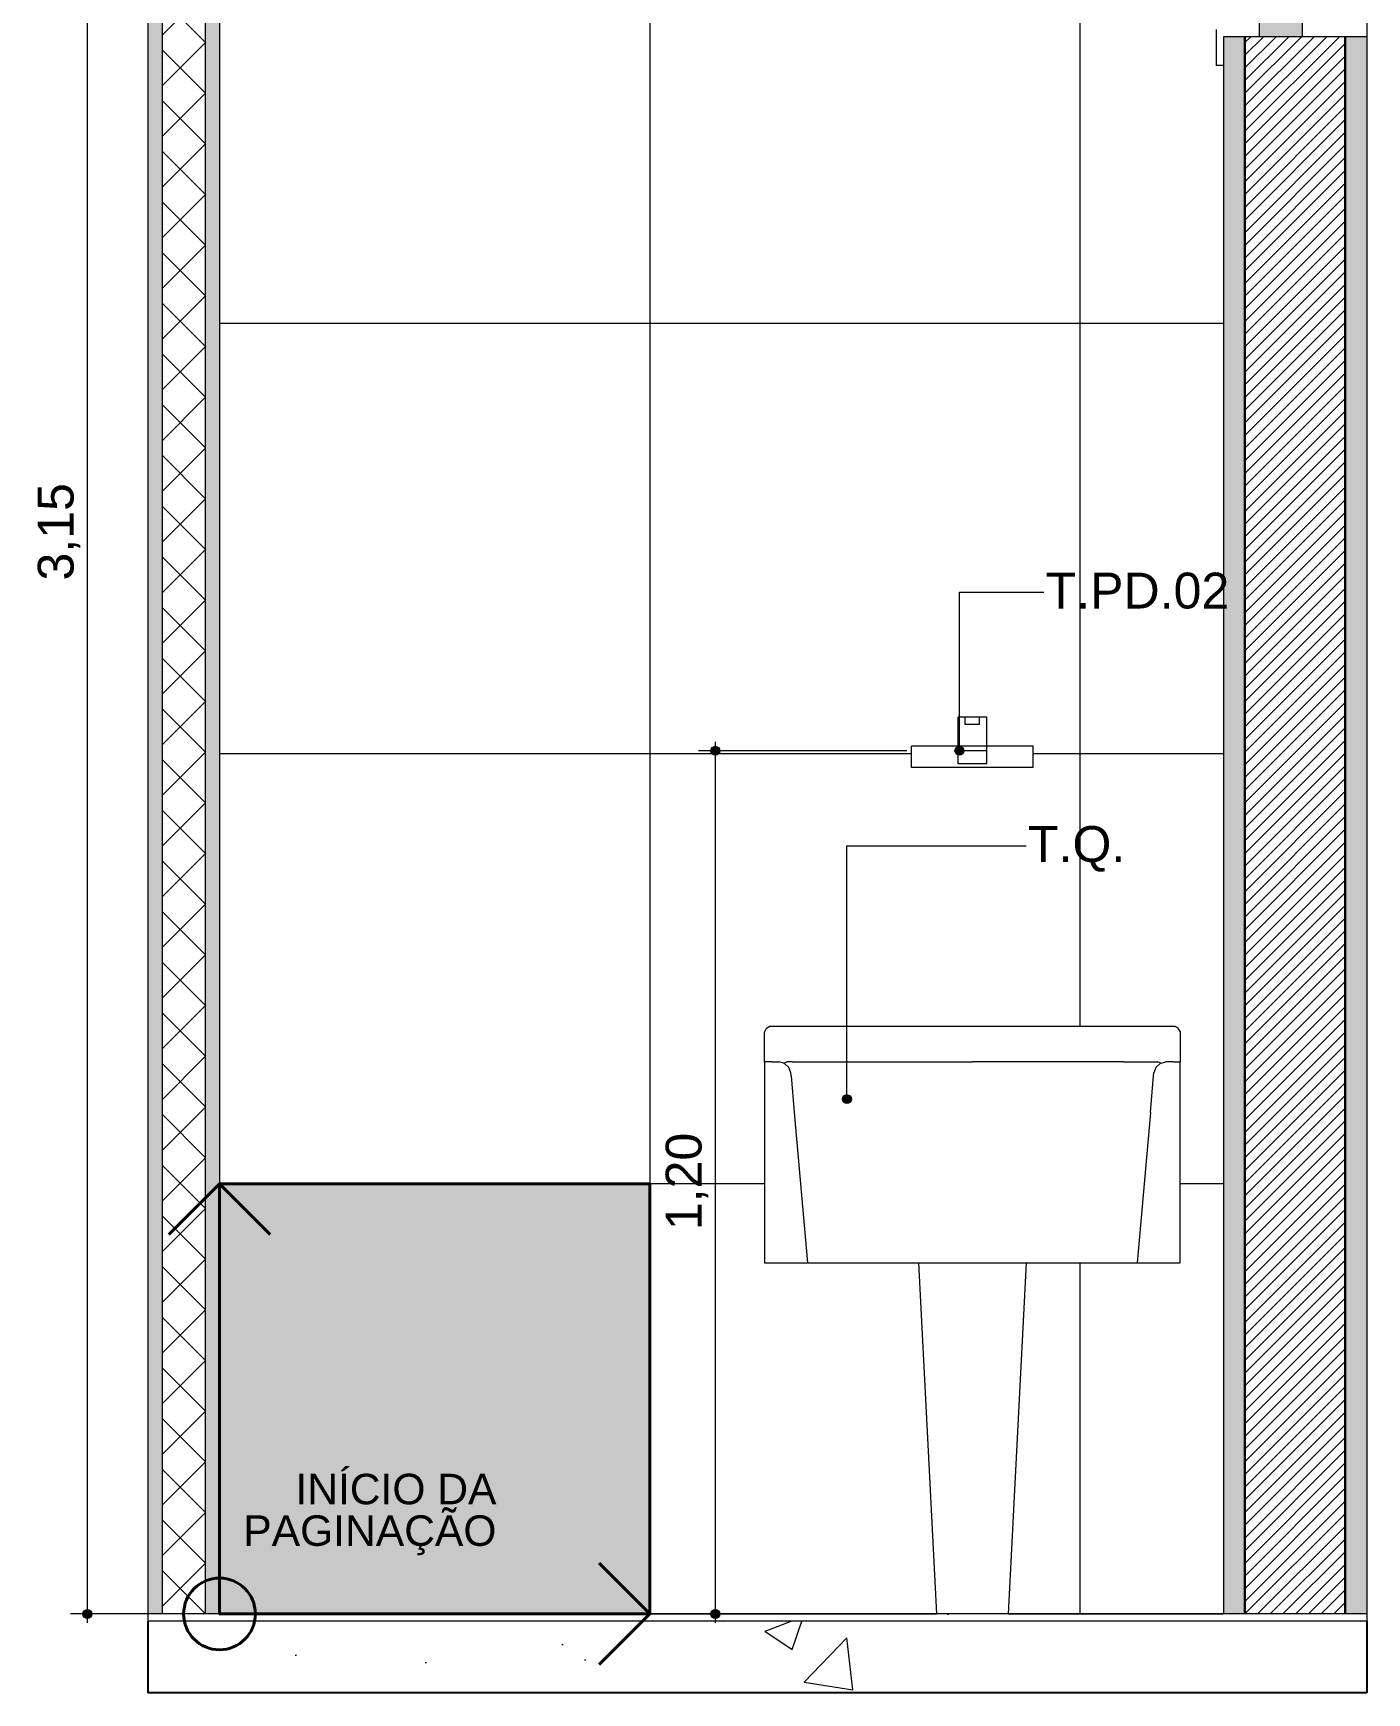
# Model space of a CAD drawing. Header units: metres. Extents: x -1.9 to 95.3, y -2.2 to 2.5.
# Drawn here: x 74.866 to 76.725, y -2.225 to 0.09 of the extents above; entities that cross this region are included whole.
import ezdxf

# ---------------------------------------------------------------- set-up
doc = ezdxf.new("R2010")
doc.units = ezdxf.units.M
doc.header["$MEASUREMENT"] = 0
for name, color, linetype in [('COTAS CORTE', 7, 'Continuous'), ('Janelas Archicad', 7, 'Continuous'), ('NOTAS-LAYOUT.EXEC', 7, 'Continuous'), ('PAREDE CONSTRUIR', 7, 'Continuous')]:
    doc.layers.add(name, color=color, linetype=linetype)
for name, color, linetype, lineweight, true_color in [('COTAS CORTE_Caneta_No__25', 7, 'Continuous', 13, 0x982312), ('Janelas Archicad_Caneta_No__9', 7, 'Continuous', 9, 0x020202), ('LAJES.EST_Caneta_No__254', 7, 'Continuous', 0, 0xd1c9ad), ('LAJES.EST_Caneta_No__97', 7, 'Continuous', 13, 0x6b6b6b), ('LOUCAS-METAIS.ARQ_Caneta_No__13', 7, 'Continuous', 0, 0xaaaaaa), ('NOTAS-EXECUTIVO.ARQ_Caneta_No__12', 7, 'Continuous', 0, 0x030303), ('NOTAS-EXECUTIVO.ARQ_Caneta_No__24', 7, 'Continuous', 40, 0x851f10), ('PAREDE CONSTRUIR_Caneta_No__97', 7, 'Continuous', 13, 0x6b6b6b)]:
    doc.layers.add(name, color=color, linetype=linetype, lineweight=lineweight, true_color=true_color)
for name, color, linetype, lineweight in [('Janelas Archicad_Caneta_No__10', 7, 'Continuous', 5), ('Janelas Archicad_Caneta_No__241', 7, 'Continuous', 13), ('LAJES.EST_Caneta_No__4', 7, 'Continuous', 25), ('LAJES.EST_Caneta_No__7', 7, 'Continuous', 13), ('NOTAS-EXECUTIVO.ARQ_Caneta_No__1', 7, 'Continuous', 40), ('NOTAS-LAYOUT.EXEC_Caneta_No__241', 7, 'Continuous', 13), ('NOTAS-LAYOUT.EXEC_Caneta_No__5', 7, 'Continuous', 20), ('PAREDE CONSTRUIR_Caneta_No__241', 7, 'Continuous', 13), ('PAREDE CONSTRUIR_Caneta_No__3', 7, 'Continuous', 30), ('PAREDE CONSTRUIR_Caneta_No__83', 84, 'Continuous', 0)]:
    doc.layers.add(name, color=color, linetype=linetype, lineweight=lineweight)
doc.styles.add('GENERATED_STYLE_1', font='arial.ttf')
doc.dimstyles.new('GENERATED_STYLE__2', dxfattribs={"dimtxt": 0.05, "dimasz": 0.02375, "dimexe": 0.18, "dimexo": 0.267183, "dimgap": 0, "dimtad": 1, "dimzin": 0, "dimdsep": 46, "dimtxsty": 'GENERATED_STYLE_1', "dimblk": 'ARROWHEAD_11', "dimblk1": 'ARROWHEAD_11', "dimblk2": 'ARROWHEAD_11', "dimcen": 0.09, "dimclrd": 256, "dimclre": 256, "dimclrt": 256, "dimadec": 0, "dimazin": 0, "dimtfac": 1, "dimtdec": 4, "dimtmove": 0, "dimatfit": 3, "dimfxl": 0, "dimtolj": 1, "dimtzin": 0, "dimarcsym": 0})
pattern_1 = [(45, (123.82562, -1.615), (-0.159099, 0.159099), [0, -0.15, 0, -0.225]), (110, (124.32562, -1.615), (0.2114308, 0.0769545), [0, -0.11, 0, -0.19])]
pattern_2 = [(50, (123.8256, -2.115), (-0.546554, 0.0478173), [0.05715, -0.62865]), (355, (123.8256, -2.115), (-0.10573, 0.5731705), [0.04572, -0.502922]), (100.4514, (123.87117, -2.119), (0.440824, 0.525353), [0.04857, -0.534271]), (46.1842, (123.8256, -1.9626), (-0.813237, 0.126127), [0.085725, -0.942975]), (96.6356, (123.8934, -1.9731), (0.712212, 0.742278), [0.072855, -0.801407]), (351.1842, (123.8256, -1.9626), (0.712212, 0.742278), [0.06858, -0.754379]), (21, (123.9018, -2.0007), (-0.454843, 0.3067956), [0.05715, -0.62865]), (326, (123.9018, -2.0007), (0.185406, 0.552564), [0.04572, -0.50292]), (71.4514, (123.9397, -2.02627), (0.640249, 0.2457683), [0.04857, -0.53427]), (37.5, (123.82562, -2.115), (0.0092658, 0.2536651), [0, -0.496824, 0, -0.51054, 0, -0.504825]), (7.5, (123.82562, -2.115), (0.200459, 0.3005417), [0, -0.291084, 0, -0.485394, 0, -0.192405]), (327.5, (123.6557, -2.115), (-0.4067718, 0.0171862), [0, -0.1905, 0, -0.59436, 0, -0.78867]), (317.5, (123.5795, -2.115), (0.4443875, 0.0762795), [0, -0.24765, 0, -0.394716, 0, -0.56007])]

# ---------------------------------------------------------------- blocks, each defined once
blk = doc.blocks.new('*D264', base_point=(123.8256, -2.115))
at = {"layer": 'COTAS CORTE_Caneta_No__25', "linetype": 'Continuous', "lineweight": 13, "true_color": 0x982312}
for points in [[(74.9351, 1.035), (74.9355, 1.0326), (74.9369, 1.0306), (74.9389, 1.0292), (74.9413, 1.0287), (74.9437, 1.0292), (74.9457, 1.0306), (74.9471, 1.0326), (74.9476, 1.035), (74.9471, 1.0374), (74.9457, 1.0394), (74.9437, 1.0408), (74.9413, 1.0413), (74.9389, 1.0408), (74.9369, 1.0394), (74.9355, 1.0374)], [(74.9351, -2.115), (74.9355, -2.1174), (74.9369, -2.1194), (74.9389, -2.1208), (74.9413, -2.1213), (74.9437, -2.1208), (74.9457, -2.1194), (74.9471, -2.1174), (74.9476, -2.115), (74.9471, -2.1126), (74.9457, -2.1106), (74.9437, -2.1092), (74.9413, -2.1088), (74.9389, -2.1092), (74.9369, -2.1106), (74.9355, -2.1126)]]:
    blk.add_hatch(color=24, dxfattribs=at).paths.add_polyline_path(points)
at = {"layer": 'COTAS CORTE_Caneta_No__25', "color": 24, "linetype": 'Continuous', "lineweight": 13, "true_color": 0x982312}
for p, q in [((74.9351, 1.035), (74.9179, 1.035)), ((74.9413, -2.1088), (74.9413, 1.0287)), ((75.2085, 1.035), (74.9476, 1.035)), ((74.9351, -2.115), (74.9179, -2.115)), ((74.9413, -2.1275), (74.9413, -2.1213)), ((75.2085, -2.115), (74.9476, -2.115))]:
    blk.add_line(p, q, dxfattribs=at)
for centre in [(74.9413, 1.035), (74.9413, -2.115)]:
    blk.add_circle(centre, 0.00625, dxfattribs=at)
at = {"layer": 'COTAS CORTE_Caneta_No__25', "color": 24, "lineweight": 13, "true_color": 0x982312, "char_height": 0.05, "attachment_point": 7, "rotation": 90, "style": 'GENERATED_STYLE_1'}
for s, insert in [('\\A1;{\\pql;\\fArial|b0|i0|c0|p0;\\W1.000000;0,01}', (74.9313, 0.8953)), ('\\A1;{\\pql;\\fArial|b0|i0|c0|p0;\\W1.000000;3,15}', (74.9313, -0.6735))]:
    blk.add_mtext(s, dxfattribs=dict(at, insert=insert))
blk = doc.blocks.new('ARROWHEAD_11')
at = {"color": 0, "linetype": 'Continuous', "lineweight": 0}
blk.add_line((0, 0), (-1, 0), dxfattribs=at)
at = {"color": 0, "linetype": 'Continuous', "lineweight": 0, "const_width": 0.25, "flags": 128}
blk.add_lwpolyline([(-0.125, 0, 1), (0.125, 0, 1)], format="xyb", close=True, dxfattribs=at)
blk = doc.blocks.new('*D267', base_point=(123.8256, -2.115))
at = {"layer": 'COTAS CORTE_Caneta_No__25', "linetype": 'Continuous', "lineweight": 13, "true_color": 0x982312}
for points in [[(75.8108, -0.911), (75.8112, -0.9134), (75.8126, -0.9154), (75.8146, -0.9167), (75.817, -0.9172), (75.8194, -0.9167), (75.8214, -0.9154), (75.8228, -0.9134), (75.8233, -0.911), (75.8228, -0.9086), (75.8214, -0.9065), (75.8194, -0.9052), (75.817, -0.9047), (75.8146, -0.9052), (75.8126, -0.9065), (75.8112, -0.9086)], [(75.8108, -2.115), (75.8112, -2.1174), (75.8126, -2.1194), (75.8146, -2.1208), (75.817, -2.1213), (75.8194, -2.1208), (75.8214, -2.1194), (75.8228, -2.1174), (75.8233, -2.115), (75.8228, -2.1126), (75.8214, -2.1106), (75.8194, -2.1092), (75.817, -2.1088), (75.8146, -2.1092), (75.8126, -2.1106), (75.8112, -2.1126)]]:
    blk.add_hatch(color=24, dxfattribs=at).paths.add_polyline_path(points)
at = {"layer": 'COTAS CORTE_Caneta_No__25', "color": 24, "linetype": 'Continuous', "lineweight": 13, "true_color": 0x982312}
for p, q in [((75.817, -0.9047), (75.817, -0.8985)), ((75.8108, -0.911), (75.7936, -0.911)), ((75.817, -2.1088), (75.817, -0.9172)), ((76.0842, -0.911), (75.8233, -0.911)), ((75.8108, -2.115), (75.7936, -2.115)), ((75.817, -2.1275), (75.817, -2.1213)), ((76.0842, -2.115), (75.8233, -2.115))]:
    blk.add_line(p, q, dxfattribs=at)
for centre in [(75.817, -0.911), (75.817, -2.115)]:
    blk.add_circle(centre, 0.00625, dxfattribs=at)
at = {"layer": 'COTAS CORTE_Caneta_No__25', "color": 24, "lineweight": 13, "true_color": 0x982312, "insert": (75.807, -1.5797), "char_height": 0.05, "attachment_point": 7, "rotation": 90, "style": 'GENERATED_STYLE_1'}
blk.add_mtext('\\A1;{\\pql;\\fArial|b0|i0|c0|p0;\\W1.000000;1,20}', dxfattribs=at)
blk = doc.blocks.new('Label_54_20', base_point=(76.0004, -1.3969))
at = {"layer": 'NOTAS-LAYOUT.EXEC', "linetype": 'Continuous', "lineweight": 0, "true_color": 0x000000}
blk.add_hatch(color=18, dxfattribs=at).paths.add_polyline_path([(75.9941, -1.3969), (75.9946, -1.3993), (75.9959, -1.4014), (75.998, -1.4027), (76.0004, -1.4032), (76.0027, -1.4027), (76.0048, -1.4014), (76.0061, -1.3993), (76.0066, -1.3969), (76.0061, -1.3945), (76.0048, -1.3925), (76.0027, -1.3912), (76.0004, -1.3907), (75.998, -1.3912), (75.9959, -1.3925), (75.9946, -1.3945)])
at = {"layer": 'NOTAS-LAYOUT.EXEC_Caneta_No__241', "color": 7, "linetype": 'Continuous', "lineweight": 13}
for p, q in [((76.0004, -1.3907), (76.0004, -1.0434)), ((76.0004, -1.0434), (76.2504, -1.0434))]:
    blk.add_line(p, q, dxfattribs=at)
at = {"layer": 'NOTAS-LAYOUT.EXEC_Caneta_No__5', "color": 7, "linetype": 'Continuous', "lineweight": 20}
blk.add_circle((76.0004, -1.3969), 0.00625, dxfattribs=at)
at = {"layer": 'NOTAS-LAYOUT.EXEC_Caneta_No__241', "color": 7, "lineweight": 13, "insert": (76.2529, -1.016), "char_height": 0.05, "attachment_point": 1, "style": 'GENERATED_STYLE_1'}
blk.add_mtext('\\A1;{\\pql;\\pt0,241;\\fArial|b0|i0|c0|p0;\\W1.000000;T.Q.\\fArial|b0|i0|c0|p0;\\W1.000000;\\A1{\\H.66x;\\S^  ;}\\fArial|b0|i0|c0|p0;\\W1.000000;\\fArial|b0|i0|c0|p0;\\W1.000000;\\A1{\\H.66x;\\S^  ;}\\fArial|b0|i0|c0|p0;\\W1.000000;\\fArial|b0|i0|c0|p0;\\W1.000000;\\fArial|b0|i0|c0|p0;\\W1.000000;\\fArial|b0|i0|c0|p0;\\W1.000000;\\fArial|b0|i0|c0|p0;\\W1.000000;\\fArial|b0|i0|c0|p0;\\W1.000000;\\fArial|b0|i0|c0|p0;\\W1.000000;\\A1{\\H.66x;\\S^  ;}\\fArial|b0|i0|c0|p0;\\W1.000000;\\fArial|b0|i0|c0|p0;\\W1.000000;\\A1{\\H.66x;\\S^  ;}\\fArial|b0|i0|c0|p0;\\W1.000000;\\fArial|b0|i0|c0|p0;\\W1.000000;\\fArial|b0|i0|c0|p0;\\W1.000000;\\fArial|b0|i0|c0|p0;\\W1.000000;\\fArial|b0|i0|c0|p0;\\W1.000000;\\fArial|b0|i0|c0|p0;\\W1.000000;\\fArial|b0|i0|c0|p0;\\W1.000000;\\A1{\\H.66x;\\S^  ;}\\fArial|b0|i0|c0|p0;\\W1.000000;\\fArial|b0|i0|c0|p0;\\W1.000000;\\A1{\\H.66x;\\S^  ;}\\fArial|b0|i0|c0|p0;\\W1.000000;\\fArial|b0|i0|c0|p0;\\W1.000000;\\fArial|b0|i0|c0|p0;\\W1.000000;\\fArial|b0|i0|c0|p0;\\W1.000000;\\fArial|b0|i0|c0|p0;\\W1.000000;\\fArial|b0|i0|c0|p0;\\W1.000000;\\fArial|b0|i0|c0|p0;\\W1.000000;\\A1{\\H.66x;\\S^  ;}\\fArial|b0|i0|c0|p0;\\W1.000000;\\fArial|b0|i0|c0|p0;\\W1.000000;\\A1{\\H.66x;\\S^  ;}\\fArial|b0|i0|c0|p0;\\W1.000000;\\fArial|b0|i0|c0|p0;\\W1.000000;\\fArial|b0|i0|c0|p0;\\W1.000000;\\fArial|b0|i0|c0|p0;\\W1.000000;\\fArial|b0|i0|c0|p0;\\W1.000000;\\fArial|b0|i0|c0|p0;\\W1.000000;\\fArial|b0|i0|c0|p0;\\W1.000000;\\A1{\\H.66x;\\S^  ;}\\fArial|b0|i0|c0|p0;\\W1.000000;\\fArial|b0|i0|c0|p0;\\W1.000000;\\A1{\\H.66x;\\S^  ;}\\fArial|b0|i0|c0|p0;\\W1.000000;\\fArial|b0|i0|c0|p0;\\W1.000000;\\fArial|b0|i0|c0|p0;\\W1.000000;\\fArial|b0|i0|c0|p0;\\W1.000000;\\fArial|b0|i0|c0|p0;\\W1.000000;\\fArial|b0|i0|c0|p0;\\W1.000000;\\fArial|b0|i0|c0|p0;\\W1.000000;\\A1{\\H.66x;\\S^  ;}\\fArial|b0|i0|c0|p0;\\W1.000000;}', dxfattribs=at)
blk = doc.blocks.new('Label_55_20', base_point=(76.1574, -0.911))
at = {"layer": 'NOTAS-LAYOUT.EXEC', "linetype": 'Continuous', "lineweight": 0, "true_color": 0x000000}
blk.add_hatch(color=18, dxfattribs=at).paths.add_polyline_path([(76.1512, -0.911), (76.1516, -0.9134), (76.153, -0.9154), (76.155, -0.9167), (76.1574, -0.9172), (76.1598, -0.9167), (76.1618, -0.9154), (76.1632, -0.9134), (76.1637, -0.911), (76.1632, -0.9086), (76.1618, -0.9065), (76.1598, -0.9052), (76.1574, -0.9047), (76.155, -0.9052), (76.153, -0.9065), (76.1516, -0.9086)])
at = {"layer": 'NOTAS-LAYOUT.EXEC_Caneta_No__241', "color": 7, "linetype": 'Continuous', "lineweight": 13}
for p, q in [((76.1574, -0.9047), (76.1574, -0.6899)), ((76.1574, -0.6899), (76.275, -0.6899))]:
    blk.add_line(p, q, dxfattribs=at)
at = {"layer": 'NOTAS-LAYOUT.EXEC_Caneta_No__5', "color": 7, "linetype": 'Continuous', "lineweight": 20}
blk.add_circle((76.1574, -0.911), 0.00625, dxfattribs=at)
at = {"layer": 'NOTAS-LAYOUT.EXEC_Caneta_No__241', "color": 7, "lineweight": 13, "insert": (76.2775, -0.6625), "char_height": 0.05, "attachment_point": 1, "style": 'GENERATED_STYLE_1'}
blk.add_mtext('\\A1;{\\pql;\\pt0,241;\\fArial|b0|i0|c0|p0;\\W1.000000;T.PD.02\\fArial|b0|i0|c0|p0;\\W1.000000;\\A1{\\H.66x;\\S^  ;}\\fArial|b0|i0|c0|p0;\\W1.000000;\\fArial|b0|i0|c0|p0;\\W1.000000;\\A1{\\H.66x;\\S^  ;}\\fArial|b0|i0|c0|p0;\\W1.000000;\\fArial|b0|i0|c0|p0;\\W1.000000;\\fArial|b0|i0|c0|p0;\\W1.000000;\\fArial|b0|i0|c0|p0;\\W1.000000;\\fArial|b0|i0|c0|p0;\\W1.000000;\\fArial|b0|i0|c0|p0;\\W1.000000;\\fArial|b0|i0|c0|p0;\\W1.000000;\\A1{\\H.66x;\\S^  ;}\\fArial|b0|i0|c0|p0;\\W1.000000;\\fArial|b0|i0|c0|p0;\\W1.000000;\\A1{\\H.66x;\\S^  ;}\\fArial|b0|i0|c0|p0;\\W1.000000;\\fArial|b0|i0|c0|p0;\\W1.000000;\\fArial|b0|i0|c0|p0;\\W1.000000;\\fArial|b0|i0|c0|p0;\\W1.000000;\\fArial|b0|i0|c0|p0;\\W1.000000;\\fArial|b0|i0|c0|p0;\\W1.000000;\\fArial|b0|i0|c0|p0;\\W1.000000;\\A1{\\H.66x;\\S^  ;}\\fArial|b0|i0|c0|p0;\\W1.000000;\\fArial|b0|i0|c0|p0;\\W1.000000;\\A1{\\H.66x;\\S^  ;}\\fArial|b0|i0|c0|p0;\\W1.000000;\\fArial|b0|i0|c0|p0;\\W1.000000;\\fArial|b0|i0|c0|p0;\\W1.000000;\\fArial|b0|i0|c0|p0;\\W1.000000;\\fArial|b0|i0|c0|p0;\\W1.000000;\\fArial|b0|i0|c0|p0;\\W1.000000;\\fArial|b0|i0|c0|p0;\\W1.000000;\\A1{\\H.66x;\\S^  ;}\\fArial|b0|i0|c0|p0;\\W1.000000;\\fArial|b0|i0|c0|p0;\\W1.000000;\\A1{\\H.66x;\\S^  ;}\\fArial|b0|i0|c0|p0;\\W1.000000;\\fArial|b0|i0|c0|p0;\\W1.000000;\\fArial|b0|i0|c0|p0;\\W1.000000;\\fArial|b0|i0|c0|p0;\\W1.000000;\\fArial|b0|i0|c0|p0;\\W1.000000;\\fArial|b0|i0|c0|p0;\\W1.000000;\\fArial|b0|i0|c0|p0;\\W1.000000;\\A1{\\H.66x;\\S^  ;}\\fArial|b0|i0|c0|p0;\\W1.000000;\\fArial|b0|i0|c0|p0;\\W1.000000;\\A1{\\H.66x;\\S^  ;}\\fArial|b0|i0|c0|p0;\\W1.000000;\\fArial|b0|i0|c0|p0;\\W1.000000;\\fArial|b0|i0|c0|p0;\\W1.000000;\\fArial|b0|i0|c0|p0;\\W1.000000;\\fArial|b0|i0|c0|p0;\\W1.000000;\\fArial|b0|i0|c0|p0;\\W1.000000;\\fArial|b0|i0|c0|p0;\\W1.000000;\\A1{\\H.66x;\\S^  ;}\\fArial|b0|i0|c0|p0;\\W1.000000;}', dxfattribs=at)
blk = doc.blocks.new('símbolo_paginação de piso(1)(1)[4]_20', base_point=(75.1255, -2.115))
at = {"layer": 'NOTAS-EXECUTIVO.ARQ_Caneta_No__24', "linetype": 'Continuous', "lineweight": 0, "true_color": 0x210704}
blk.add_hatch(color=18, dxfattribs=at).paths.add_polyline_path([(75.7255, -1.515), (75.1255, -1.515), (75.1255, -2.115), (75.7255, -2.115)])
at = {"layer": 'NOTAS-EXECUTIVO.ARQ_Caneta_No__1', "color": 7, "linetype": 'Continuous', "lineweight": 40}
for p, q in [((75.1255, -1.515), (75.0548, -1.5857)), ((75.1255, -2.115), (75.1255, -1.515)), ((75.1255, -1.515), (75.1962, -1.5857)), ((75.7255, -2.115), (75.6548, -2.0443)), ((75.1255, -2.115), (75.7255, -2.115)), ((75.7255, -2.115), (75.6548, -2.1857))]:
    blk.add_line(p, q, dxfattribs=at)
at = {"layer": 'NOTAS-EXECUTIVO.ARQ_Caneta_No__1', "color": 7, "linetype": 'Continuous', "lineweight": 40, "flags": 128}
blk.add_lwpolyline([(75.7255, -1.515), (75.7255, -2.115), (75.1255, -2.115), (75.1255, -1.515)], close=True, dxfattribs=at)
at = {"layer": 'NOTAS-EXECUTIVO.ARQ_Caneta_No__1', "color": 7, "linetype": 'Continuous', "lineweight": 40}
blk.add_circle((75.1255, -2.115), 0.05, dxfattribs=at)

msp = doc.modelspace()

# ---------------------------------------------------------------- hatches: boundary and pattern name
at = {"layer": 'Janelas Archicad', "linetype": 'Continuous', "lineweight": 0, "true_color": 0xffffff}
msp.add_hatch(color=7, dxfattribs=at).paths.add_polyline_path([(76.6054, 0.125), (76.5754, 0.125), (76.5754, 0.085), (76.6354, 0.085), (76.6354, 0.115), (76.6054, 0.115)])
at = {"layer": 'LAJES.EST_Caneta_No__254', "linetype": 'Continuous', "lineweight": 0, "true_color": 0xd1c9ad}
h = msp.add_hatch(dxfattribs=at)
h.set_pattern_fill('Haie_OD_0014', color=9, style=0, pattern_type=2)
h.set_pattern_definition(pattern_1)
h.paths.add_polyline_path([(75.0255, -2.125), (75.1255, -2.125), (75.1255, -2.115), (75.0255, -2.115)])
h = msp.add_hatch(dxfattribs=at)
h.set_pattern_fill('Haie_OD_0014', color=9, style=0, pattern_type=2)
h.set_pattern_definition(pattern_1)
h.paths.add_polyline_path([(75.1255, -2.125), (76.5254, -2.125), (76.5254, -2.115), (75.1255, -2.115)])
h = msp.add_hatch(dxfattribs=at)
h.set_pattern_fill('Haie_OD_0014', color=9, style=0, pattern_type=2)
h.set_pattern_definition(pattern_1)
h.paths.add_polyline_path([(76.7254, -2.115), (76.5254, -2.115), (76.5254, -2.125), (76.7254, -2.125)])
at = {"layer": 'LAJES.EST_Caneta_No__97', "linetype": 'Continuous', "lineweight": 13, "true_color": 0x6b6b6b}
h = msp.add_hatch(dxfattribs=at)
h.set_pattern_fill('AR_CONC_0014', color=251, style=0, pattern_type=2)
h.set_pattern_definition(pattern_2)
h.paths.add_polyline_path([(75.0255, -2.225), (75.1255, -2.225), (75.1255, -2.125), (75.0255, -2.125)])
h = msp.add_hatch(dxfattribs=at)
h.set_pattern_fill('AR_CONC_0014', color=251, style=0, pattern_type=2)
h.set_pattern_definition(pattern_2)
h.paths.add_polyline_path([(75.1255, -2.225), (76.5254, -2.225), (76.5254, -2.125), (75.1255, -2.125)])
h = msp.add_hatch(dxfattribs=at)
h.set_pattern_fill('AR_CONC_0014', color=251, style=0, pattern_type=2)
h.set_pattern_definition(pattern_2)
h.paths.add_polyline_path([(76.5254, -2.125), (76.5254, -2.225), (76.7254, -2.225), (76.7254, -2.125)])
at = {"layer": 'PAREDE CONSTRUIR', "linetype": 'Continuous', "lineweight": 0, "true_color": 0xffffff}
for points in [[(75.0255, 1.035), (75.0255, -2.115), (75.0455, -2.115), (75.0455, 1.035)], [(75.1055, -2.115), (75.1255, -2.115), (75.1255, 1.035), (75.1055, 1.035)], [(76.5254, -2.115), (76.5554, -2.115), (76.5554, 0.085), (76.5254, 0.085)], [(76.6954, -2.115), (76.7254, -2.115), (76.7254, 0.085), (76.6954, 0.085)]]:
    msp.add_hatch(color=7, dxfattribs=at).paths.add_polyline_path(points)
at = {"layer": 'PAREDE CONSTRUIR', "linetype": 'Continuous', "lineweight": 0, "true_color": 0x000000}
h = msp.add_hatch(dxfattribs=at)
h.set_pattern_fill('common_brick_0014', color=18, style=0, pattern_type=2)
h.set_pattern_definition([(45, (123.82562, -2.115), (-0.0088388348, 0.0088388348), [])])
h.paths.add_polyline_path([(76.6354, 0.085), (76.5554, 0.085), (76.5554, -2.115), (76.6954, -2.115), (76.6954, 0.085)])
at = {"layer": 'PAREDE CONSTRUIR_Caneta_No__83', "linetype": 'Continuous', "lineweight": 0}
h = msp.add_hatch(dxfattribs=at)
h.set_pattern_fill('Placomur_0014', color=84, style=0, pattern_type=2)
h.set_pattern_definition([(45, (123.82562, -2.115), (-0.03535534, 0.03535534), []), (135, (123.82562, -2.115), (0.03535534, 0.03535534), [])])
h.paths.add_polyline_path([(75.0455, 1.035), (75.0455, -2.115), (75.1055, -2.115), (75.1055, 1.035)])
at = {"layer": 'PAREDE CONSTRUIR_Caneta_No__97', "linetype": 'Continuous', "lineweight": 13, "true_color": 0x6b6b6b}
h = msp.add_hatch(dxfattribs=at)
h.set_pattern_fill('Ceramica_60_x_60_0014', color=251, style=0, pattern_type=2)
h.set_pattern_definition([(0, (75.1255, -2.115), (0, 0.6), []), (90, (75.1255, -2.115), (-0.6, 0), [])])
h.paths.add_polyline_path([(75.1255, 1.035), (75.1255, -2.115), (76.1254, -2.115), (76.1253, -2.1149), (76.1129, -1.87), (76.1004, -1.625), (75.8854, -1.625), (75.8854, -1.305), (75.8858, -1.3024), (75.8884, -1.2979), (75.8929, -1.2953), (75.8954, -1.295), (76.4554, -1.295), (76.458, -1.2953), (76.4625, -1.2979), (76.4651, -1.3024), (76.4654, -1.305), (76.4654, -1.625), (76.2504, -1.625), (76.2379, -1.87), (76.2255, -2.1149), (76.2254, -2.115), (76.5254, -2.115), (76.5254, 0.045), (76.5154, 0.045), (76.5154, 0.095), (76.5154, 0.875), (76.5154, 0.925), (76.5254, 0.925), (76.5254, 1.035)])
h.paths.add_polyline_path([(76.0904, -0.9043), (76.1554, -0.9043), (76.1554, -0.8643), (76.1954, -0.8643), (76.1954, -0.9043), (76.2604, -0.9043), (76.2604, -0.9343), (76.0904, -0.9343)], flags=0)

# ---------------------------------------------------------------- linework, layer by layer
at = {"layer": 'Janelas Archicad_Caneta_No__10', "color": 7, "linetype": 'Continuous', "lineweight": 5}
for p in [(76.5154, 0.095), (76.5254, 0.045)]:
    msp.add_line(p, (76.5154, 0.045), dxfattribs=at)
at = {"layer": 'Janelas Archicad_Caneta_No__241', "color": 7, "linetype": 'Continuous', "lineweight": 13}
msp.add_line((76.7254, 0.885), (76.7254, 0.085), dxfattribs=at)
at = {"layer": 'Janelas Archicad_Caneta_No__9', "color": 18, "linetype": 'Continuous', "lineweight": 9, "true_color": 0x020202}
msp.add_line((76.6354, 0.115), (76.6354, 0.085), dxfattribs=at)
at = {"layer": 'Janelas Archicad_Caneta_No__9', "color": 18, "linetype": 'Continuous', "lineweight": 9, "true_color": 0x020202, "flags": 128}
msp.add_lwpolyline([(76.5754, 0.125), (76.5754, 0.095), (76.5754, 0.085)], dxfattribs=at)
at = {"layer": 'LAJES.EST_Caneta_No__4', "color": 7, "linetype": 'Continuous', "lineweight": 25}
for p, q in [((75.0255, -2.125), (75.0255, -2.225)), ((76.7254, -2.125), (76.7254, -2.225)), ((75.1255, -2.225), (75.0255, -2.225)), ((76.5254, -2.225), (75.1255, -2.225)), ((76.7254, -2.225), (76.5254, -2.225))]:
    msp.add_line(p, q, dxfattribs=at)
at = {"layer": 'LAJES.EST_Caneta_No__7', "color": 7, "linetype": 'Continuous', "lineweight": 13}
for p, q in [((75.0255, -2.115), (75.0255, -2.125)), ((75.1255, -2.125), (75.0255, -2.125)), ((76.5254, -2.115), (75.1255, -2.115)), ((76.5254, -2.125), (75.1255, -2.125)), ((76.7254, -2.125), (76.5254, -2.125)), ((76.7254, -2.115), (76.7254, -2.125))]:
    msp.add_line(p, q, dxfattribs=at)
at = {"layer": 'LAJES.EST_Caneta_No__7', "color": 7, "linetype": 'Continuous', "lineweight": 13, "flags": 128}
for points in [[(75.1255, -2.115), (75.1055, -2.115), (75.0455, -2.115), (75.0255, -2.115)], [(76.7254, -2.115), (76.6954, -2.115), (76.5554, -2.115), (76.5254, -2.115)]]:
    msp.add_lwpolyline(points, dxfattribs=at)
at = {"layer": 'LOUCAS-METAIS.ARQ_Caneta_No__13', "color": 253, "linetype": 'Continuous', "lineweight": 0, "true_color": 0xaaaaaa}
for p, q in [((76.1554, -0.9043), (76.1554, -0.8643)), ((76.1654, -0.8643), (76.1554, -0.8643)), ((76.1654, -0.8743), (76.1654, -0.8643)), ((76.1854, -0.8643), (76.1654, -0.8643)), ((76.1854, -0.8743), (76.1654, -0.8743)), ((76.1954, -0.8643), (76.1854, -0.8643)), ((76.1854, -0.8743), (76.1854, -0.8643)), ((76.1954, -0.9043), (76.1954, -0.8643)), ((76.0904, -0.9343), (76.0904, -0.9043)), ((76.1554, -0.9043), (76.0904, -0.9043)), ((76.1554, -0.911), (76.1554, -0.9043)), ((76.1954, -0.9043), (76.1554, -0.9043)), ((76.1554, -0.9293), (76.1554, -0.911)), ((76.1954, -0.911), (76.1554, -0.911)), ((76.2604, -0.9043), (76.1954, -0.9043)), ((76.1954, -0.911), (76.1954, -0.9043)), ((76.1954, -0.9293), (76.1954, -0.911)), ((76.2604, -0.9343), (76.2604, -0.9043)), ((76.2604, -0.9343), (76.0904, -0.9343)), ((76.1954, -0.9293), (76.1554, -0.9293)), ((75.8884, -1.2979), (75.8929, -1.2953)), ((75.8929, -1.2953), (75.8954, -1.295)), ((75.8954, -1.295), (75.9048, -1.295)), ((75.9048, -1.295), (75.9302, -1.295)), ((75.9302, -1.295), (75.9673, -1.295)), ((75.9673, -1.295), (76.1754, -1.295)), ((76.1754, -1.295), (76.3835, -1.295)), ((76.3835, -1.295), (76.4207, -1.295)), ((76.4207, -1.295), (76.4461, -1.295)), ((76.4461, -1.295), (76.4554, -1.295)), ((76.4554, -1.295), (76.458, -1.2953)), ((76.458, -1.2953), (76.4625, -1.2979)), ((75.8854, -1.305), (75.8858, -1.3024)), ((75.8854, -1.345), (75.8854, -1.305)), ((75.8858, -1.3024), (75.8884, -1.2979)), ((76.4651, -1.3024), (76.4625, -1.2979)), ((76.4651, -1.3024), (76.4654, -1.305)), ((76.4654, -1.305), (76.4654, -1.345)), ((75.8956, -1.345), (75.8854, -1.345)), ((75.8854, -1.345), (75.8854, -1.625)), ((75.8956, -1.345), (75.9054, -1.345)), ((75.9124, -1.3468), (75.9054, -1.345)), ((75.9124, -1.3468), (75.9167, -1.345)), ((75.9124, -1.3468), (75.9135, -1.347)), ((75.9196, -1.3526), (75.9135, -1.347)), ((75.9239, -1.345), (75.9167, -1.345)), ((75.9223, -1.3604), (75.9196, -1.3526)), ((75.9226, -1.3645), (75.9223, -1.3604)), ((75.9226, -1.3645), (75.9271, -1.4154)), ((75.9239, -1.345), (75.9646, -1.345)), ((75.9646, -1.345), (76.1754, -1.345)), ((76.3863, -1.345), (76.1754, -1.345)), ((76.3863, -1.345), (76.427, -1.345)), ((76.4238, -1.4154), (76.4282, -1.3645)), ((76.427, -1.345), (76.4341, -1.345)), ((76.4282, -1.3645), (76.4286, -1.3604)), ((76.4313, -1.3526), (76.4286, -1.3604)), ((76.4374, -1.347), (76.4313, -1.3526)), ((76.4385, -1.3468), (76.4341, -1.345)), ((76.4385, -1.3468), (76.4374, -1.347)), ((76.4385, -1.3468), (76.4454, -1.345)), ((76.4553, -1.345), (76.4454, -1.345)), ((76.4553, -1.345), (76.4654, -1.345)), ((76.4654, -1.625), (76.4654, -1.345)), ((75.9271, -1.4154), (75.9454, -1.625)), ((76.4238, -1.4154), (76.4054, -1.625)), ((75.8854, -1.625), (75.9454, -1.625)), ((75.9454, -1.625), (76.4054, -1.625)), ((76.1004, -1.625), (76.1005, -1.6251)), ((76.1005, -1.6251), (76.1129, -1.87)), ((76.2503, -1.6251), (76.2379, -1.87)), ((76.2504, -1.625), (76.2503, -1.6251)), ((76.4054, -1.625), (76.4654, -1.625)), ((76.1129, -1.87), (76.1253, -2.1149)), ((76.2379, -1.87), (76.2255, -2.1149)), ((76.1253, -2.1149), (76.1254, -2.115)), ((76.2255, -2.1149), (76.2254, -2.115))]:
    msp.add_line(p, q, dxfattribs=at)
at = {"layer": 'PAREDE CONSTRUIR_Caneta_No__241', "color": 7, "linetype": 'Continuous', "lineweight": 13}
for p, q in [((75.0255, 1.035), (75.0255, -2.015)), ((75.0455, 1.035), (75.0455, -2.115)), ((75.1055, 1.035), (75.1055, -2.115)), ((75.1255, 1.035), (75.1255, -2.115)), ((76.7254, 0.085), (76.7254, -2.015)), ((75.0255, -2.015), (75.0255, -2.115)), ((76.7254, -2.015), (76.7254, -2.115))]:
    msp.add_line(p, q, dxfattribs=at)
at = {"layer": 'PAREDE CONSTRUIR_Caneta_No__241', "color": 7, "linetype": 'Continuous', "lineweight": 13, "flags": 128}
for points in [[(76.5254, 0.085), (76.5254, 0.045), (76.5254, -2.115)], [(76.7254, 0.085), (76.6954, 0.085), (76.6354, 0.085), (76.5754, 0.085), (76.5554, 0.085), (76.5254, 0.085)]]:
    msp.add_lwpolyline(points, dxfattribs=at)
at = {"layer": 'PAREDE CONSTRUIR_Caneta_No__3', "color": 7, "linetype": 'Continuous', "lineweight": 30}
for p, q in [((76.5554, 0.085), (76.5554, -2.115)), ((76.6954, 0.085), (76.6954, -2.115))]:
    msp.add_line(p, q, dxfattribs=at)

# ---------------------------------------------------------------- block references
at = {"layer": 'NOTAS-EXECUTIVO.ARQ_Caneta_No__1', "color": 7, "linetype": 'Continuous', "lineweight": 40}
msp.add_blockref('símbolo_paginação de piso(1)(1)[4]_20', (75.1255, -2.115), dxfattribs=at)
at = {"layer": 'NOTAS-LAYOUT.EXEC', "color": 7, "linetype": 'Continuous', "lineweight": 13}
for name, p in [('Label_55_20', (76.1574, -0.911)), ('Label_54_20', (76.0004, -1.3969))]:
    msp.add_blockref(name, p, dxfattribs=at)

# ---------------------------------------------------------------- texts
at = {"layer": 'NOTAS-EXECUTIVO.ARQ_Caneta_No__12', "color": 18, "linetype": 'Continuous', "lineweight": 0, "true_color": 0x030303, "insert": (75.5117, -1.9195), "char_height": 0.0425, "attachment_point": 3, "line_spacing_factor": 0.81868, "style": 'GENERATED_STYLE_1'}
msp.add_mtext('\\A1;{\\pqr;\\fArial|b0|i0|c0|p0;\\W1.000000;INÍCIO DA\\P\\pqr;\\fArial|b0|i0|c0|p0;\\W1.000000;PAGINAÇÃO}', dxfattribs=at)

# ---------------------------------------------------------------- dimensions: what is measured, and where the dimension line sits
at = {"layer": 'COTAS CORTE', "color": 24, "linetype": 'Continuous', "lineweight": 13, "true_color": 0x982312}
for base, p1, p2, picture, middle in [((74.9413, 1.035), (75.1255, -2.115), (75.8255, 1.035), '*D264', (74.9063, -0.6087)), ((75.817, -0.911), (76.5254, -2.115), (76.1754, -0.911), '*D267', (75.782, -1.515))]:
    dim = msp.add_linear_dim(base=base, p1=p1, p2=p2, angle=90, dimstyle='GENERATED_STYLE__2', dxfattribs=at)
    dim.commit()
    dim.dimension.update_dxf_attribs({"geometry": picture, "text_midpoint": middle, "dimtype": 160, "text_rotation": 90})

doc.saveas('drawing.dxf')
